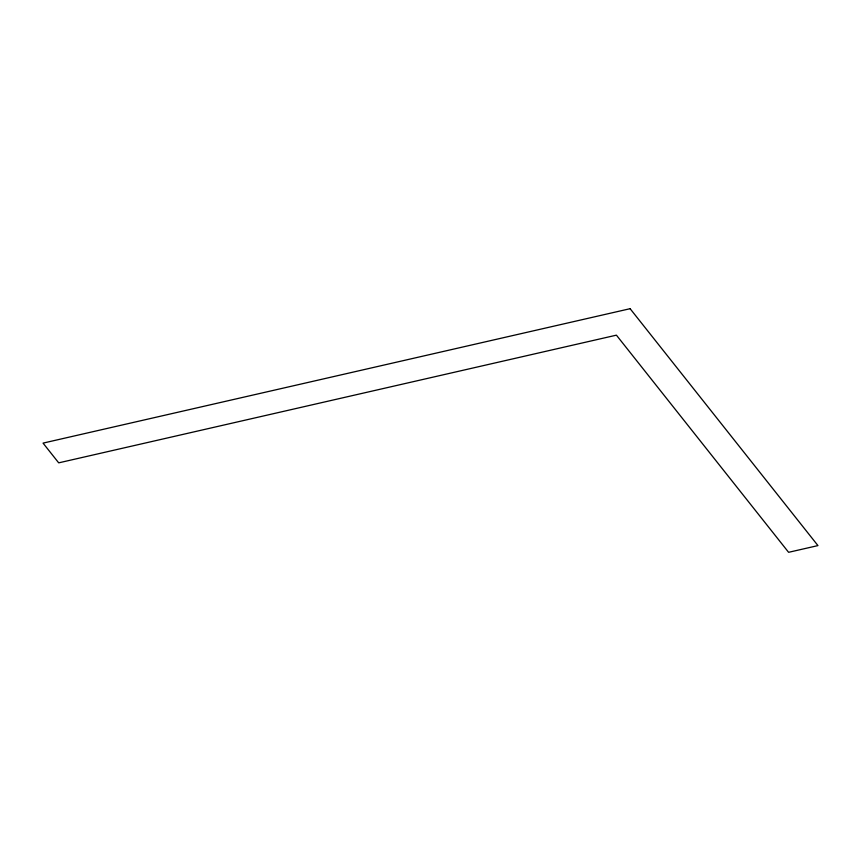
<?xml version="1.0" encoding="UTF-8"?>
<svg xmlns="http://www.w3.org/2000/svg" width="861" height="861" viewBox="0 0 861 861"><rect width="100%" height="100%" fill="white"/><g stroke="black" fill="none" stroke-linecap="round" stroke-linejoin="round"><path stroke-width="1.29" d="M630.112 308.69L43.05 443.114L58.699 462.852L616.411 335.155L788.601 552.31L817.95 545.594L630.112 308.69"/></g></svg>
